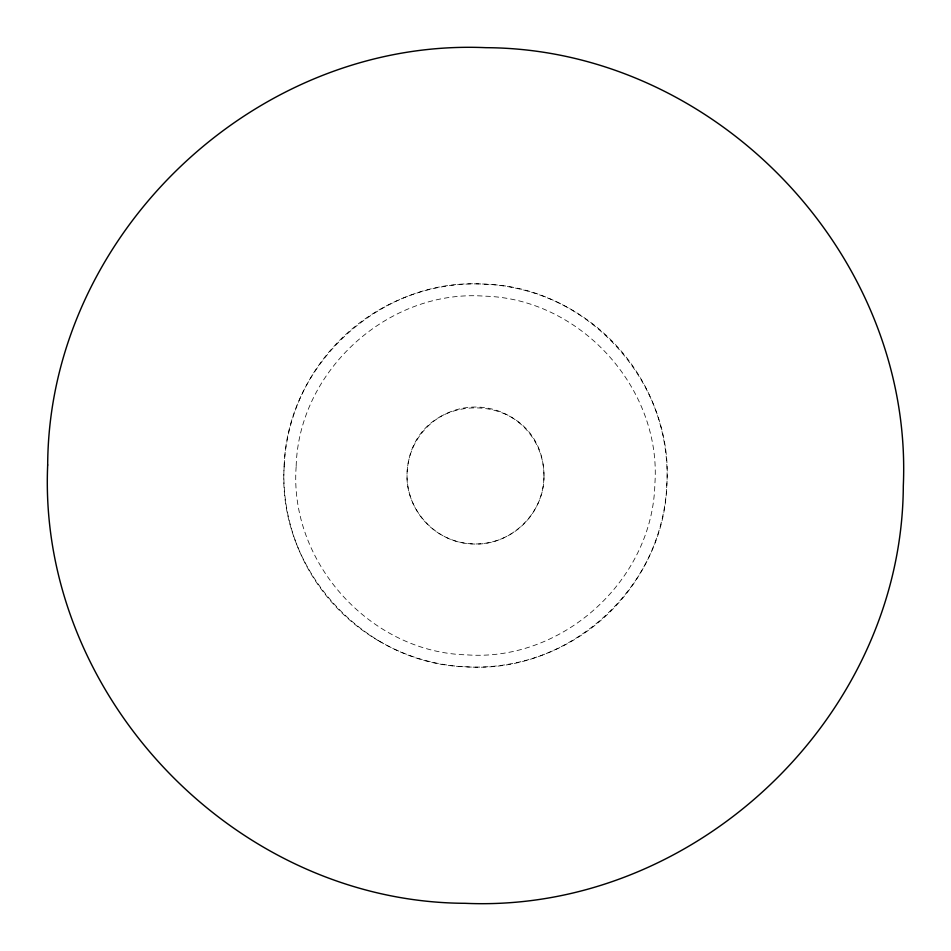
<?xml version="1.0" encoding="UTF-8"?>
<svg xmlns="http://www.w3.org/2000/svg" width="951" height="951" viewBox="0 0 951 951"><rect width="100%" height="100%" fill="white"/><g stroke="black" fill="none" stroke-linecap="round" stroke-linejoin="round"><path stroke-width="0.71" stroke-dasharray="4.75 3.57" d="M284.23 466.109C276.634 568.187 363.769 664.321 466.109 666.77C568.187 674.366 664.321 587.231 666.77 484.891C674.366 382.813 587.231 286.679 484.891 284.23C382.813 276.634 286.679 363.769 284.23 466.109M296.153 466.691C289.033 562.41 370.735 652.552 466.691 654.847C562.41 661.967 652.552 580.265 654.847 484.309C661.967 388.59 580.265 298.448 484.309 296.153C388.59 289.033 298.448 370.735 296.153 466.691M543.972 475.5C544.971 514.051 508.571 547.74 470.21 543.77C434.31 541.773 404.484 507.834 407.123 471.969C412.817 384.299 542.795 387.639 543.972 475.5A68.472 68.472 0 0 1 441.264 534.795A68.472 68.472 0 0 1 441.264 416.205A68.472 68.472 0 0 1 543.972 475.5M379.687 641.45A191.615 191.615 0 0 0 667.115 475.5A191.615 191.615 0 0 0 379.687 309.55A191.615 191.615 0 0 0 379.687 641.45"/><path stroke-width="1.43" d="M47.681 465.003C37.446 695.098 234.671 902.261 465.003 903.307C695.098 913.566 902.261 716.329 903.307 485.997C913.566 255.902 716.329 48.739 485.997 47.681C255.902 37.446 48.751 234.671 47.681 465.003"/></g></svg>
